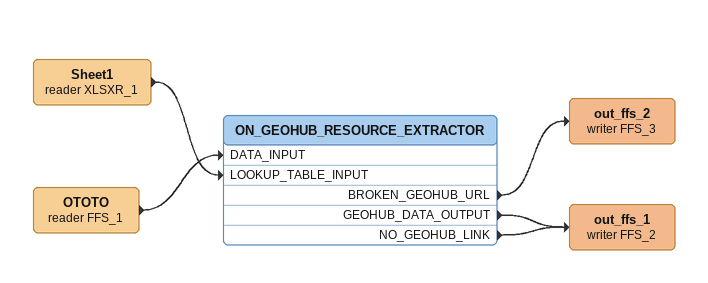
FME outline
Sheet1 (reader XLSXR_1)
    -> ON_GEOHUB_RESOURCE_EXTRACTOR [LOOKUP_TABLE_INPUT]
OTOTO (reader FFS_1)
    -> ON_GEOHUB_RESOURCE_EXTRACTOR [DATA_INPUT]
ON_GEOHUB_RESOURCE_EXTRACTOR
    BROKEN_GEOHUB_URL -> out_ffs_2 (writer FFS_3)
    GEOHUB_DATA_OUTPUT -> out_ffs_1 (writer FFS_2)
    NO_GEOHUB_LINK -> out_ffs_1 (writer FFS_2)
out_ffs_2 (writer FFS_3)
out_ffs_1 (writer FFS_2)
